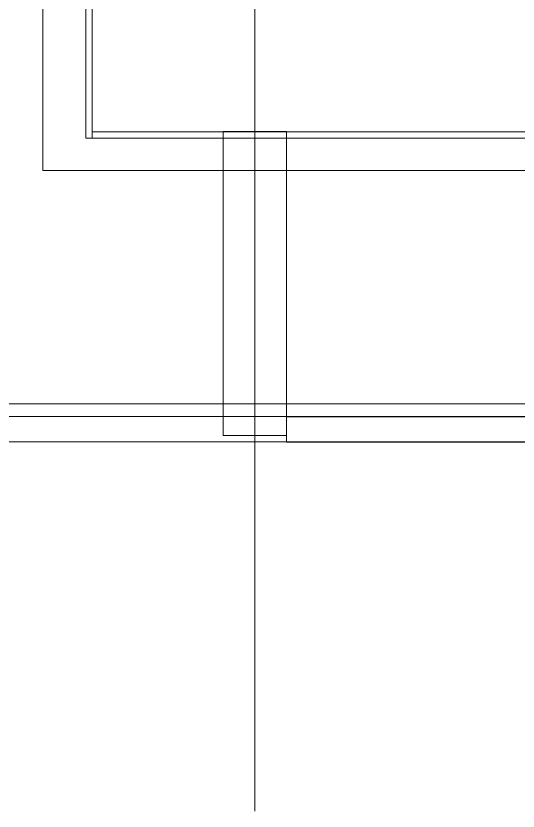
# Model space of a CAD drawing. Header units: metres. Extents: x 31.9 to 125.9, y -29 to 44.
# Drawn here: x 46.11 to 50.08, y -23.16 to -16.89 of the extents above; entities that cross this region are included whole.
import ezdxf

# ---------------------------------------------------------------- set-up
doc = ezdxf.new("R2010")
doc.units = ezdxf.units.M
doc.layers.add('A-WALL', color=7, linetype='Continuous', lineweight=9)
doc.layers.add('ARQ', color=8, linetype='Continuous', lineweight=0)

# ---------------------------------------------------------------- blocks, each defined once
blk = doc.blocks.new('Estructura cubierta')
at = {"layer": 'ARQ'}
for p, q in [((1955.0004, -5855.3542), (1955.0004, -5914.9141)), ((1952.7308, -5911.6988), (1984.5332, -5911.6988))]:
    blk.add_line(p, q, dxfattribs=at)
at = {"layer": 'ARQ', "ltscale": 0.3}
blk.add_lwpolyline([(1955.2504, -5909.5488), (1955.2504, -5911.9488), (1954.7504, -5911.9488), (1954.7504, -5909.5488)], close=True, dxfattribs=at)
blk = doc.blocks.new('PISO 9')
at = {"layer": 'ARQ'}
blk.add_lwpolyline([(337.4463, -2807.9746), (322.593, -2807.9746), (322.5931, -2862.4306), (337.4463, -2862.4306), (337.4463, -2860.0706), (340.0456, -2860.0706), (340.0456, -2862.4306), (347.2883, -2862.4305), (347.2883, -2860.0706), (349.8843, -2860.0706), (349.8843, -2862.4306), (354.1855, -2862.4306), (354.1855, -2861.6702), (354.1897, -2861.6702), (354.1871, -2807.9806), (340.0455, -2807.9806), (340.0455, -2809.6515), (337.4463, -2809.6515), (337.4463, -2807.9746)], dxfattribs=at)
for points in [[(337.2463, -2808.1746), (322.793, -2808.1746), (322.7931, -2862.2306), (337.2463, -2862.2306), (337.2463, -2859.8706), (340.2456, -2859.8706), (340.2456, -2862.2306), (347.0883, -2862.2305), (347.0883, -2859.8706), (350.0843, -2859.8706), (350.0843, -2862.2306), (353.9855, -2862.2306), (353.9855, -2861.4705), (353.9897, -2861.4705), (353.9871, -2808.1307), (340.1955, -2808.1306), (340.1955, -2809.8514), (337.2463, -2809.8515)], [(334.1366, -2849.791), (324.9615, -2849.791), (324.9615, -2860.2878), (334.1366, -2860.2878)], [(325.3021, -2860.0336), (325.3519, -2860.0336), (325.3519, -2858.3839), (325.3012, -2858.3848)], [(332.0866, -2859.9829), (332.0866, -2860.0336), (325.3519, -2860.0336), (325.3519, -2859.9829)]]:
    blk.add_lwpolyline(points, close=True, dxfattribs=at)
blk.add_blockref('Estructura cubierta', (-1628.3638, 3049.5683), dxfattribs=at)

msp = doc.modelspace()

# ---------------------------------------------------------------- linework, layer by layer
at = {"layer": 'A-WALL', "color": 253, "true_color": 0xaaaaaa}
for p, q in [((55.2517, -20.0517), (48.2517, -20.0517)), ((48.2517, -20.2517), (48.2517, -20.0517)), ((55.2517, -20.2517), (48.2517, -20.2517))]:
    msp.add_line(p, q, dxfattribs=at)

# ---------------------------------------------------------------- block references
at = {"layer": 'ARQ', "linetype": 'Continuous'}
msp.add_blockref('PISO 9', (-278.6348, 2842.1819), dxfattribs=at)

doc.saveas('drawing.dxf')
